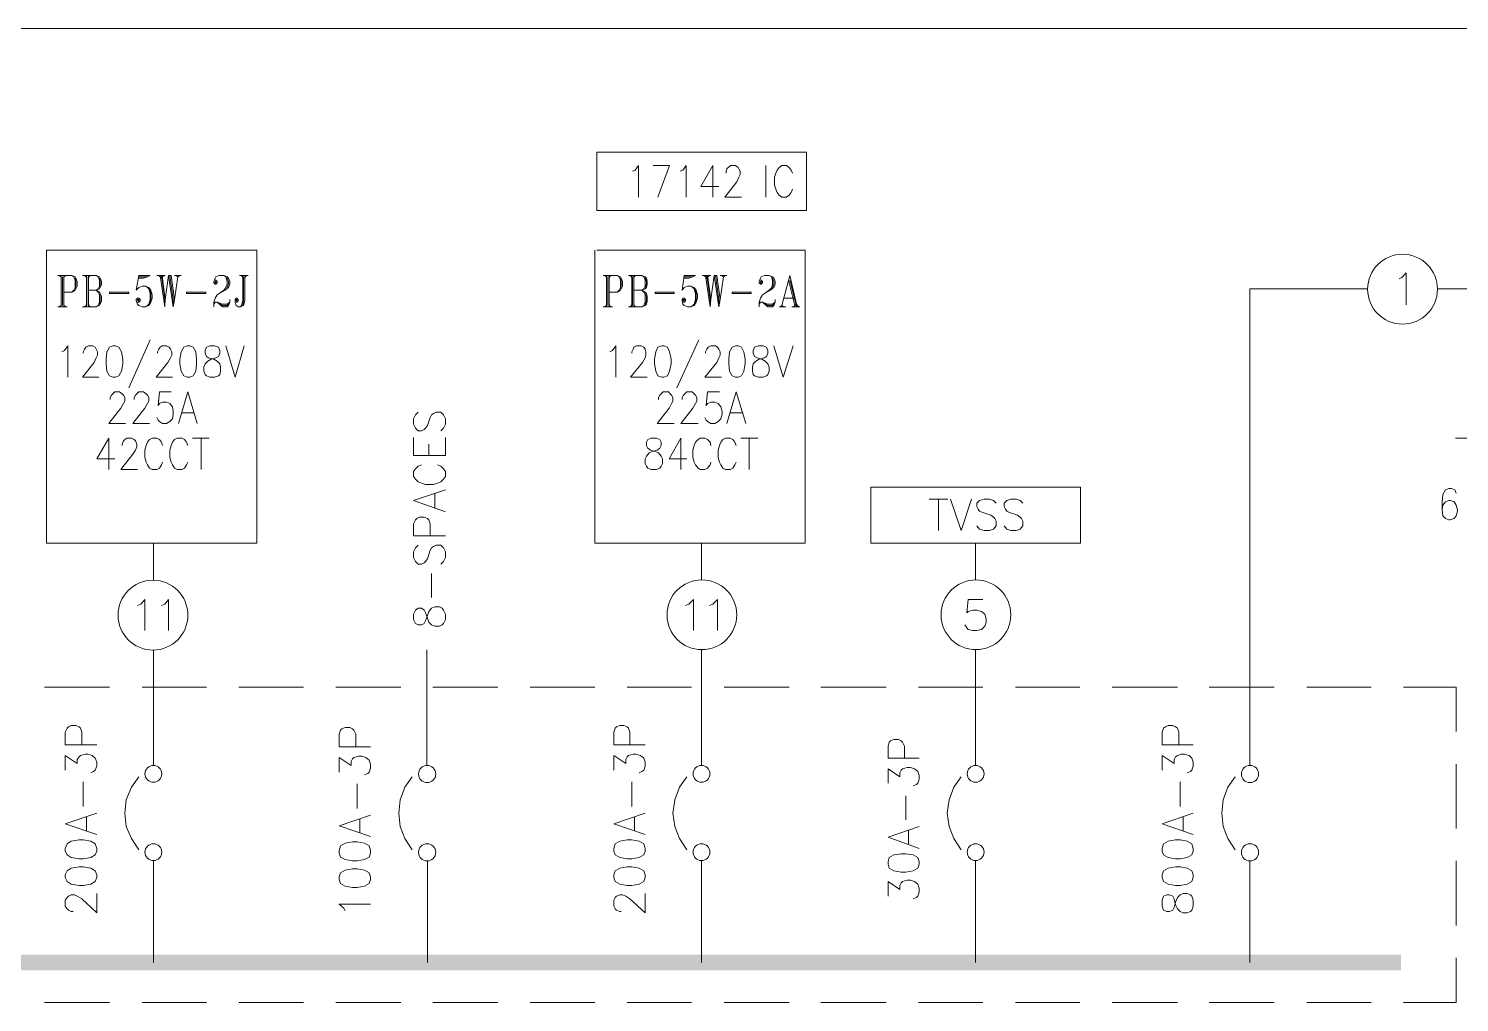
# Model space of a CAD drawing. Header units: inches. Extents: x 0.9 to 46, y 0.8 to 32.4.
# Drawn here: x 14.063 to 17.656, y 25.648 to 28.093 of the extents above; entities that cross this region are included whole.
import ezdxf

# ---------------------------------------------------------------- set-up
doc = ezdxf.new("R2010")
doc.units = ezdxf.units.IN
doc.header["$MEASUREMENT"] = 0
doc.layers.add('PDF_Geometry', color=7, linetype='Continuous')
doc.layers.add('PDF_Solid Fills', color=7, linetype='Continuous')

msp = doc.modelspace()

# ---------------------------------------------------------------- linework, layer by layer
at = {"layer": 'PDF_Geometry', "color": 8, "lineweight": 20, "true_color": 0x808080}
msp.add_lwpolyline([(41.7374, 28.0928), (5.4416, 28.0928)], dxfattribs=at)
at = {"layer": 'PDF_Geometry', "lineweight": 9}
for points in [[(15.4897, 27.7828), (16.0164, 27.7828), (16.0164, 27.6361), (15.4897, 27.6361)], [(14.1081, 27.5362), (14.1081, 26.8012), (14.6364, 26.8012), (14.6364, 27.5362)], [(14.5314, 27.4545), (14.5331, 27.4545), (14.5331, 27.4578), (14.5314, 27.4578)], [(15.9014, 27.4545), (15.9031, 27.4545), (15.9031, 27.4578), (15.9014, 27.4578)], [(14.3147, 27.4278), (14.2664, 27.4278), (14.2664, 27.4312), (14.3147, 27.4312)], [(14.5081, 27.4278), (14.4597, 27.4278), (14.4597, 27.4312), (14.5081, 27.4312)], [(15.6847, 27.4278), (15.6364, 27.4278), (15.6364, 27.4312), (15.6847, 27.4312)], [(15.878, 27.4278), (15.8297, 27.4278), (15.8297, 27.4312), (15.878, 27.4312)], [(14.3364, 27.4095), (14.3398, 27.4095), (14.3398, 27.4128), (14.3364, 27.4128)], [(14.5847, 27.4095), (14.5864, 27.4095), (14.5864, 27.4128), (14.5847, 27.4128)], [(15.7064, 27.4095), (15.7097, 27.4095), (15.7097, 27.4128), (15.7064, 27.4128)], [(14.2747, 27.2962), (14.2664, 27.2928), (14.2597, 27.2812), (14.2581, 27.2629), (14.2581, 27.2512), (14.2597, 27.2328), (14.2664, 27.2212), (14.2747, 27.2178), (14.2814, 27.2178), (14.2897, 27.2212), (14.2964, 27.2328), (14.2998, 27.2512), (14.2998, 27.2629), (14.2964, 27.2812), (14.2897, 27.2928), (14.2814, 27.2962)], [(14.4614, 27.2962), (14.4531, 27.2928), (14.4464, 27.2812), (14.4431, 27.2629), (14.4431, 27.2512), (14.4464, 27.2328), (14.4531, 27.2212), (14.4614, 27.2178), (14.4681, 27.2178), (14.4764, 27.2212), (14.4831, 27.2328), (14.4847, 27.2512), (14.4847, 27.2629), (14.4831, 27.2812), (14.4764, 27.2928), (14.4681, 27.2962)], [(14.5181, 27.2962), (14.5098, 27.2928), (14.5064, 27.2845), (14.5064, 27.2778), (14.5098, 27.2695), (14.5147, 27.2662), (14.5281, 27.2629), (14.5364, 27.2578), (14.5431, 27.2512), (14.5447, 27.2428), (14.5447, 27.2328), (14.5431, 27.2245), (14.5397, 27.2212), (14.5297, 27.2178), (14.5181, 27.2178), (14.5098, 27.2212), (14.5064, 27.2245), (14.5031, 27.2328), (14.5031, 27.2428), (14.5064, 27.2512), (14.5131, 27.2578), (14.5214, 27.2629), (14.5331, 27.2662), (14.5397, 27.2695), (14.5431, 27.2778), (14.5431, 27.2845), (14.5397, 27.2928), (14.5297, 27.2962)], [(15.6531, 27.2962), (15.643, 27.2928), (15.638, 27.2812), (15.6347, 27.2629), (15.6347, 27.2512), (15.638, 27.2328), (15.643, 27.2212), (15.6531, 27.2178), (15.658, 27.2178), (15.668, 27.2212), (15.673, 27.2328), (15.6764, 27.2512), (15.6764, 27.2629), (15.673, 27.2812), (15.668, 27.2928), (15.658, 27.2962)], [(15.8381, 27.2962), (15.8297, 27.2928), (15.8231, 27.2812), (15.8214, 27.2629), (15.8214, 27.2512), (15.8231, 27.2328), (15.8297, 27.2212), (15.8381, 27.2178), (15.8447, 27.2178), (15.8531, 27.2212), (15.8597, 27.2328), (15.863, 27.2512), (15.863, 27.2629), (15.8597, 27.2812), (15.8531, 27.2928), (15.8447, 27.2962)], [(15.8964, 27.2962), (15.8864, 27.2928), (15.883, 27.2845), (15.883, 27.2778), (15.8864, 27.2695), (15.893, 27.2662), (15.9047, 27.2629), (15.913, 27.2578), (15.9197, 27.2512), (15.9231, 27.2428), (15.9231, 27.2328), (15.9197, 27.2245), (15.9164, 27.2212), (15.9081, 27.2178), (15.8964, 27.2178), (15.8864, 27.2212), (15.883, 27.2245), (15.8814, 27.2328), (15.8814, 27.2428), (15.883, 27.2512), (15.8897, 27.2578), (15.898, 27.2629), (15.9114, 27.2662), (15.9164, 27.2695), (15.9197, 27.2778), (15.9197, 27.2845), (15.9164, 27.2928), (15.9081, 27.2962)], [(15.6264, 27.0645), (15.6181, 27.0612), (15.6147, 27.0545), (15.6147, 27.0462), (15.6181, 27.0395), (15.6247, 27.0345), (15.6364, 27.0312), (15.6447, 27.0278), (15.6514, 27.0195), (15.6547, 27.0128), (15.6547, 27.0012), (15.6514, 26.9945), (15.6481, 26.9895), (15.6397, 26.9862), (15.6264, 26.9862), (15.6181, 26.9895), (15.6147, 26.9945), (15.6114, 27.0012), (15.6114, 27.0128), (15.6147, 27.0195), (15.6214, 27.0278), (15.6297, 27.0312), (15.6414, 27.0345), (15.6481, 27.0395), (15.6514, 27.0462), (15.6514, 27.0545), (15.6481, 27.0612), (15.6397, 27.0645)], [(16.178, 26.8012), (16.7047, 26.8012), (16.7047, 26.9412), (16.178, 26.9412)], [(15.0297, 26.6095), (15.0347, 26.5995), (15.0414, 26.5962), (15.0497, 26.5962), (15.0564, 26.5995), (15.0597, 26.6062), (15.0647, 26.6195), (15.068, 26.6295), (15.0747, 26.6378), (15.0831, 26.6412), (15.0947, 26.6412), (15.1014, 26.6378), (15.1047, 26.6328), (15.1097, 26.6229), (15.1097, 26.6095), (15.1047, 26.5995), (15.1014, 26.5962), (15.0947, 26.5928), (15.0831, 26.5928), (15.0747, 26.5962), (15.068, 26.6028), (15.0647, 26.6128), (15.0597, 26.6262), (15.0564, 26.6328), (15.0497, 26.6378), (15.0414, 26.6378), (15.0347, 26.6328), (15.0297, 26.6229)], [(14.1547, 26.0279), (14.1598, 26.0179), (14.1697, 26.0112), (14.1897, 26.0079), (14.1998, 26.0079), (14.2197, 26.0112), (14.2298, 26.0179), (14.2347, 26.0279), (14.2347, 26.0345), (14.2298, 26.0462), (14.2197, 26.0529), (14.1998, 26.0562), (14.1897, 26.0562), (14.1697, 26.0529), (14.1598, 26.0462), (14.1547, 26.0345)], [(14.8431, 26.0229), (14.8464, 26.0128), (14.8581, 26.0062), (14.8764, 26.0029), (14.8881, 26.0029), (14.9064, 26.0062), (14.9181, 26.0128), (14.9214, 26.0229), (14.9214, 26.0295), (14.9181, 26.0412), (14.9064, 26.0478), (14.8881, 26.0512), (14.8764, 26.0512), (14.8581, 26.0478), (14.8464, 26.0412), (14.8431, 26.0295)], [(15.5331, 26.0279), (15.5364, 26.0179), (15.5481, 26.0112), (15.5664, 26.0079), (15.5781, 26.0079), (15.5964, 26.0112), (15.608, 26.0179), (15.6114, 26.0279), (15.6114, 26.0345), (15.608, 26.0462), (15.5964, 26.0529), (15.5781, 26.0562), (15.5664, 26.0562), (15.5481, 26.0529), (15.5364, 26.0462), (15.5331, 26.0345)], [(16.9097, 26.0279), (16.913, 26.0179), (16.9247, 26.0112), (16.943, 26.0079), (16.9547, 26.0079), (16.973, 26.0112), (16.9847, 26.0179), (16.988, 26.0279), (16.988, 26.0345), (16.9847, 26.0462), (16.973, 26.0529), (16.9547, 26.0562), (16.943, 26.0562), (16.9247, 26.0529), (16.913, 26.0462), (16.9097, 26.0345)], [(16.2214, 25.9945), (16.2247, 25.9845), (16.2364, 25.9778), (16.2547, 25.9745), (16.2664, 25.9745), (16.2847, 25.9778), (16.2964, 25.9845), (16.2997, 25.9945), (16.2997, 26.0012), (16.2964, 26.0112), (16.2847, 26.0179), (16.2664, 26.0212), (16.2547, 26.0212), (16.2364, 26.0179), (16.2247, 26.0112), (16.2214, 26.0012)], [(14.1547, 25.9612), (14.1598, 25.9512), (14.1697, 25.9445), (14.1897, 25.9412), (14.1998, 25.9412), (14.2197, 25.9445), (14.2298, 25.9512), (14.2347, 25.9612), (14.2347, 25.9679), (14.2298, 25.9778), (14.2197, 25.9845), (14.1998, 25.9879), (14.1897, 25.9879), (14.1697, 25.9845), (14.1598, 25.9778), (14.1547, 25.9679)], [(14.8431, 25.9562), (14.8464, 25.9462), (14.8581, 25.9395), (14.8764, 25.9362), (14.8881, 25.9362), (14.9064, 25.9395), (14.9181, 25.9462), (14.9214, 25.9562), (14.9214, 25.9629), (14.9181, 25.9729), (14.9064, 25.9795), (14.8881, 25.9829), (14.8764, 25.9829), (14.8581, 25.9795), (14.8464, 25.9729), (14.8431, 25.9629)], [(15.5331, 25.9612), (15.5364, 25.9512), (15.5481, 25.9445), (15.5664, 25.9412), (15.5781, 25.9412), (15.5964, 25.9445), (15.608, 25.9512), (15.6114, 25.9612), (15.6114, 25.9679), (15.608, 25.9778), (15.5964, 25.9845), (15.5781, 25.9879), (15.5664, 25.9879), (15.5481, 25.9845), (15.5364, 25.9778), (15.5331, 25.9679)], [(16.9097, 25.9612), (16.913, 25.9512), (16.9247, 25.9445), (16.943, 25.9412), (16.9547, 25.9412), (16.973, 25.9445), (16.9847, 25.9512), (16.988, 25.9612), (16.988, 25.9679), (16.9847, 25.9778), (16.973, 25.9845), (16.9547, 25.9879), (16.943, 25.9879), (16.9247, 25.9845), (16.913, 25.9778), (16.9097, 25.9679)], [(16.9097, 25.8895), (16.913, 25.8795), (16.9213, 25.8762), (16.928, 25.8762), (16.9363, 25.8795), (16.9397, 25.8862), (16.943, 25.8995), (16.948, 25.9112), (16.9547, 25.9179), (16.963, 25.9212), (16.973, 25.9212), (16.9814, 25.9179), (16.9847, 25.9145), (16.988, 25.9045), (16.988, 25.8895), (16.9847, 25.8795), (16.9814, 25.8762), (16.973, 25.8728), (16.963, 25.8728), (16.9547, 25.8762), (16.948, 25.8829), (16.943, 25.8929), (16.9397, 25.9078), (16.9363, 25.9145), (16.928, 25.9179), (16.9213, 25.9179), (16.913, 25.9145), (16.9097, 25.9045)]]:
    msp.add_lwpolyline(points, close=True, dxfattribs=at)
for points in [[(15.5797, 27.7345), (15.5864, 27.7378), (15.5947, 27.7495), (15.5947, 27.6695)], [(15.643, 27.6695), (15.673, 27.7495), (15.6314, 27.7495)], [(15.6997, 27.7345), (15.7064, 27.7378), (15.7147, 27.7495), (15.7147, 27.6695)], [(15.7814, 27.6695), (15.7814, 27.7495), (15.7514, 27.6962), (15.7964, 27.6962)], [(15.8147, 27.7295), (15.8147, 27.7345), (15.8164, 27.7411), (15.8197, 27.7445), (15.8264, 27.7495), (15.8381, 27.7495), (15.8447, 27.7445), (15.8464, 27.7411), (15.8497, 27.7345), (15.8497, 27.7262), (15.8464, 27.7195), (15.8414, 27.7078), (15.8114, 27.6695), (15.8531, 27.6695)], [(15.9147, 27.7495), (15.9147, 27.6695)], [(15.9814, 27.7295), (15.978, 27.7378), (15.973, 27.7445), (15.9664, 27.7495), (15.9547, 27.7495), (15.948, 27.7445), (15.9431, 27.7378), (15.9397, 27.7295), (15.9364, 27.7195), (15.9364, 27.6995), (15.9397, 27.6895), (15.9431, 27.6812), (15.948, 27.6745), (15.9547, 27.6695), (15.9664, 27.6695), (15.973, 27.6745), (15.978, 27.6812), (15.9814, 27.6895)], [(15.4847, 27.5362), (15.4847, 26.8012), (16.013, 26.8012), (16.013, 27.5362), (15.4897, 27.5362)], [(14.1364, 27.4728), (14.1714, 27.4728), (14.1798, 27.4695), (14.1814, 27.4662), (14.1847, 27.4578), (14.1847, 27.4462), (14.1814, 27.4395), (14.1798, 27.4362), (14.1714, 27.4312), (14.1514, 27.4312)], [(14.1397, 27.4728), (14.1448, 27.4695)], [(14.1431, 27.4728), (14.1448, 27.4662)], [(14.1448, 27.4728), (14.1448, 27.3945)], [(14.1481, 27.4695), (14.1481, 27.3978)], [(14.1514, 27.4728), (14.1514, 27.3945)], [(14.1531, 27.4728), (14.1514, 27.4662)], [(14.1564, 27.4728), (14.1514, 27.4695)], [(14.1714, 27.4728), (14.1764, 27.4695), (14.1798, 27.4612), (14.1798, 27.4428), (14.1764, 27.4362), (14.1714, 27.4312)], [(14.1798, 27.4662), (14.1814, 27.4578), (14.1814, 27.4462), (14.1798, 27.4395)], [(14.1981, 27.4728), (14.2331, 27.4728), (14.2414, 27.4695), (14.2431, 27.4662), (14.2464, 27.4578), (14.2464, 27.4512), (14.2431, 27.4428), (14.2414, 27.4395), (14.2331, 27.4362), (14.2414, 27.4312), (14.2431, 27.4278), (14.2464, 27.4212), (14.2464, 27.4095), (14.2431, 27.4012), (14.2414, 27.3978), (14.2331, 27.3945), (14.1981, 27.3945)], [(14.2014, 27.4728), (14.2081, 27.4695)], [(14.2047, 27.4728), (14.2081, 27.4662)], [(14.2081, 27.4728), (14.2081, 27.3945)], [(14.2097, 27.4695), (14.2097, 27.3978)], [(14.2131, 27.4728), (14.2131, 27.3945)], [(14.2331, 27.4728), (14.2381, 27.4695), (14.2414, 27.4612), (14.2414, 27.4462), (14.2381, 27.4395), (14.2331, 27.4362), (14.2131, 27.4362)], [(14.2164, 27.4728), (14.2131, 27.4662)], [(14.2181, 27.4728), (14.2131, 27.4695)], [(14.2414, 27.4662), (14.2431, 27.4578), (14.2431, 27.4512), (14.2414, 27.4428)], [(14.3397, 27.4662), (14.3514, 27.4662), (14.3614, 27.4695), (14.3681, 27.4728), (14.3397, 27.4728), (14.3331, 27.4362), (14.3397, 27.4428), (14.3481, 27.4462), (14.3564, 27.4462), (14.3647, 27.4428), (14.3698, 27.4362), (14.3731, 27.4245), (14.3731, 27.4162), (14.3698, 27.4062), (14.3647, 27.3978), (14.3564, 27.3945), (14.3481, 27.3945), (14.3397, 27.3978), (14.3364, 27.4012), (14.3331, 27.4095), (14.3331, 27.4128), (14.3364, 27.4162), (14.3397, 27.4162), (14.3431, 27.4128), (14.3431, 27.4095), (14.3397, 27.4062), (14.3364, 27.4062)], [(14.3397, 27.4695), (14.3614, 27.4695)], [(14.3848, 27.4728), (14.4064, 27.4728)], [(14.3881, 27.4728), (14.3964, 27.4695)], [(14.3897, 27.4728), (14.3964, 27.4662)], [(14.3931, 27.4728), (14.4048, 27.3945), (14.4048, 27.4128), (14.3964, 27.4728)], [(14.3981, 27.4728), (14.4064, 27.4128), (14.4147, 27.4728), (14.4264, 27.3945), (14.4264, 27.4128), (14.4181, 27.4728)], [(14.4014, 27.4728), (14.3981, 27.4662)], [(14.4048, 27.4728), (14.3981, 27.4695)], [(14.4147, 27.4728), (14.4214, 27.4728), (14.4297, 27.4128), (14.4381, 27.4695)], [(14.4297, 27.4728), (14.4464, 27.4728)], [(14.4331, 27.4728), (14.4381, 27.4695), (14.4431, 27.4728)], [(14.5314, 27.4612), (14.5331, 27.4612), (14.5364, 27.4578), (14.5364, 27.4545), (14.5331, 27.4512), (14.5314, 27.4512), (14.5281, 27.4545), (14.5281, 27.4578), (14.5314, 27.4662), (14.5331, 27.4695), (14.5414, 27.4728), (14.5531, 27.4728), (14.5614, 27.4695), (14.5647, 27.4662), (14.5681, 27.4578), (14.5681, 27.4512), (14.5647, 27.4428), (14.5564, 27.4362), (14.5414, 27.4278), (14.5364, 27.4245), (14.5314, 27.4162), (14.5281, 27.4062), (14.5281, 27.3945)], [(14.5531, 27.4728), (14.5581, 27.4695), (14.5614, 27.4578), (14.5614, 27.4512), (14.5581, 27.4428), (14.5531, 27.4362), (14.5414, 27.4278)], [(14.5614, 27.4662), (14.5647, 27.4578), (14.5647, 27.4512), (14.5614, 27.4428)], [(14.6064, 27.4728), (14.6064, 27.4095), (14.6031, 27.3978), (14.5948, 27.3945), (14.5897, 27.3945), (14.5847, 27.3978), (14.5814, 27.4062), (14.5814, 27.4128), (14.5847, 27.4162), (14.5864, 27.4162), (14.5897, 27.4128), (14.5897, 27.4095), (14.5864, 27.4062), (14.5847, 27.4062)], [(14.5931, 27.4728), (14.6147, 27.4728)], [(14.6014, 27.4728), (14.6014, 27.4095), (14.5981, 27.3978), (14.5948, 27.3945)], [(14.5948, 27.4728), (14.6014, 27.4695)], [(14.5981, 27.4728), (14.6014, 27.4662)], [(14.6031, 27.4695), (14.6031, 27.4095), (14.6014, 27.3978)], [(14.6097, 27.4728), (14.6064, 27.4662)], [(14.6114, 27.4728), (14.6064, 27.4695)], [(15.5064, 27.4728), (15.5414, 27.4728), (15.5497, 27.4695), (15.5514, 27.4662), (15.5547, 27.4578), (15.5547, 27.4462), (15.5514, 27.4395), (15.5497, 27.4362), (15.5414, 27.4312), (15.5214, 27.4312)], [(15.5097, 27.4728), (15.5147, 27.4695)], [(15.5131, 27.4728), (15.5147, 27.4662)], [(15.5147, 27.4728), (15.5147, 27.3945)], [(15.518, 27.4695), (15.518, 27.3978)], [(15.5214, 27.4728), (15.5214, 27.3945)], [(15.5247, 27.4728), (15.5214, 27.4662)], [(15.5264, 27.4728), (15.5214, 27.4695)], [(15.5414, 27.4728), (15.5464, 27.4695), (15.5497, 27.4612), (15.5497, 27.4428), (15.5464, 27.4362), (15.5414, 27.4312)], [(15.5497, 27.4662), (15.5514, 27.4578), (15.5514, 27.4462), (15.5497, 27.4395)], [(15.5697, 27.4728), (15.603, 27.4728), (15.6114, 27.4695), (15.6147, 27.4662), (15.6164, 27.4578), (15.6164, 27.4512), (15.6147, 27.4428), (15.6114, 27.4395), (15.603, 27.4362), (15.6114, 27.4312), (15.6147, 27.4278), (15.6164, 27.4212), (15.6164, 27.4095), (15.6147, 27.4012), (15.6114, 27.3978), (15.603, 27.3945), (15.5697, 27.3945)], [(15.5714, 27.4728), (15.5781, 27.4695)], [(15.5747, 27.4728), (15.5781, 27.4662)], [(15.5781, 27.4728), (15.5781, 27.3945)], [(15.5797, 27.4695), (15.5797, 27.3978)], [(15.583, 27.4728), (15.583, 27.3945)], [(15.603, 27.4728), (15.608, 27.4695), (15.6114, 27.4612), (15.6114, 27.4462), (15.608, 27.4395), (15.603, 27.4362), (15.583, 27.4362)], [(15.5864, 27.4728), (15.583, 27.4662)], [(15.588, 27.4728), (15.583, 27.4695)], [(15.6114, 27.4662), (15.6147, 27.4578), (15.6147, 27.4512), (15.6114, 27.4428)], [(15.7097, 27.4662), (15.7214, 27.4662), (15.7314, 27.4695), (15.7381, 27.4728), (15.7097, 27.4728), (15.7047, 27.4362), (15.7097, 27.4428), (15.7181, 27.4462), (15.7264, 27.4462), (15.7347, 27.4428), (15.7397, 27.4362), (15.743, 27.4245), (15.743, 27.4162), (15.7397, 27.4062), (15.7347, 27.3978), (15.7264, 27.3945), (15.7181, 27.3945), (15.7097, 27.3978), (15.7064, 27.4012), (15.7047, 27.4095), (15.7047, 27.4128), (15.7064, 27.4162), (15.7097, 27.4162), (15.713, 27.4128), (15.713, 27.4095), (15.7097, 27.4062), (15.7064, 27.4062)], [(15.7097, 27.4695), (15.7314, 27.4695)], [(15.7547, 27.4728), (15.7764, 27.4728)], [(15.7581, 27.4728), (15.7664, 27.4695)], [(15.7597, 27.4728), (15.7664, 27.4662)], [(15.763, 27.4728), (15.7747, 27.3945), (15.7747, 27.4128), (15.7664, 27.4728)], [(15.7681, 27.4728), (15.7764, 27.4128), (15.7847, 27.4728), (15.7964, 27.3945), (15.7964, 27.4128), (15.7881, 27.4728)], [(15.7714, 27.4728), (15.7681, 27.4662)], [(15.7747, 27.4728), (15.7681, 27.4695)], [(15.7847, 27.4728), (15.7914, 27.4728), (15.7997, 27.4128), (15.808, 27.4695)], [(15.7997, 27.4728), (15.8164, 27.4728)], [(15.8031, 27.4728), (15.808, 27.4695), (15.813, 27.4728)], [(15.9014, 27.4612), (15.903, 27.4612), (15.9064, 27.4578), (15.9064, 27.4545), (15.903, 27.4512), (15.9014, 27.4512), (15.898, 27.4545), (15.898, 27.4578), (15.9014, 27.4662), (15.903, 27.4695), (15.9114, 27.4728), (15.9231, 27.4728), (15.9314, 27.4695), (15.9347, 27.4662), (15.938, 27.4578), (15.938, 27.4512), (15.9347, 27.4428), (15.9264, 27.4362), (15.9114, 27.4278), (15.9064, 27.4245), (15.9014, 27.4162), (15.898, 27.4062), (15.898, 27.3945)], [(15.9231, 27.4728), (15.9297, 27.4695), (15.9314, 27.4578), (15.9314, 27.4512), (15.9297, 27.4428), (15.9231, 27.4362), (15.9114, 27.4278)], [(15.9314, 27.4662), (15.9347, 27.4578), (15.9347, 27.4512), (15.9314, 27.4428)], [(15.9931, 27.3945), (15.9747, 27.4728), (15.9547, 27.3978)], [(15.9714, 27.4612), (15.988, 27.3945)], [(15.9747, 27.4612), (15.9914, 27.3945)], [(17.5047, 27.4645), (17.5114, 27.4678), (17.523, 27.4795), (17.523, 27.3995)], [(14.2331, 27.4362), (14.2381, 27.4312), (14.2414, 27.4245), (14.2414, 27.4062), (14.2381, 27.3978), (14.2331, 27.3945)], [(14.2414, 27.4278), (14.2431, 27.4212), (14.2431, 27.4095), (14.2414, 27.4012)], [(14.3564, 27.4462), (14.3614, 27.4428), (14.3647, 27.4395), (14.3681, 27.4278), (14.3681, 27.4128), (14.3647, 27.4012), (14.3614, 27.3978), (14.3564, 27.3945)], [(14.3681, 27.4362), (14.3698, 27.4278), (14.3698, 27.4128), (14.3681, 27.4062)], [(15.603, 27.4362), (15.608, 27.4312), (15.6114, 27.4245), (15.6114, 27.4062), (15.608, 27.3978), (15.603, 27.3945)], [(15.6114, 27.4278), (15.6147, 27.4212), (15.6147, 27.4095), (15.6114, 27.4012)], [(15.7264, 27.4462), (15.7314, 27.4428), (15.7347, 27.4395), (15.7381, 27.4278), (15.7381, 27.4128), (15.7347, 27.4012), (15.7314, 27.3978), (15.7264, 27.3945)], [(15.7381, 27.4362), (15.7397, 27.4278), (15.7397, 27.4128), (15.7381, 27.4062)], [(17.4264, 27.4395), (17.1297, 27.4395), (17.1297, 26.2429)], [(17.8964, 27.4395), (17.6014, 27.4395)], [(14.1364, 27.3945), (14.1598, 27.3945)], [(14.1448, 27.3978), (14.1397, 27.3945)], [(14.1448, 27.4012), (14.1431, 27.3945)], [(14.1514, 27.4012), (14.1531, 27.3945)], [(14.1514, 27.3978), (14.1564, 27.3945)], [(14.2081, 27.3978), (14.2014, 27.3945)], [(14.2081, 27.4012), (14.2047, 27.3945)], [(14.2131, 27.4012), (14.2164, 27.3945)], [(14.2131, 27.3978), (14.2181, 27.3945)], [(14.4064, 27.4128), (14.4048, 27.3945)], [(14.4297, 27.4128), (14.4264, 27.3945)], [(14.5281, 27.4012), (14.5314, 27.4062), (14.5364, 27.4062), (14.5497, 27.4012), (14.5614, 27.4012), (14.5681, 27.4062)], [(14.5681, 27.4128), (14.5681, 27.4062), (14.5647, 27.3978), (14.5614, 27.3945), (14.5497, 27.3945), (14.5364, 27.4062), (14.5497, 27.3978), (14.5614, 27.3978), (14.5647, 27.4012)], [(15.5064, 27.3945), (15.5297, 27.3945)], [(15.5147, 27.3978), (15.5097, 27.3945)], [(15.5147, 27.4012), (15.5131, 27.3945)], [(15.5214, 27.4012), (15.5247, 27.3945)], [(15.5214, 27.3978), (15.5264, 27.3945)], [(15.5781, 27.3978), (15.5714, 27.3945)], [(15.5781, 27.4012), (15.5747, 27.3945)], [(15.583, 27.4012), (15.5864, 27.3945)], [(15.583, 27.3978), (15.588, 27.3945)], [(15.7764, 27.4128), (15.7747, 27.3945)], [(15.7997, 27.4128), (15.7964, 27.3945)], [(15.898, 27.4012), (15.9014, 27.4062), (15.9064, 27.4062), (15.9197, 27.4012), (15.9314, 27.4012), (15.938, 27.4062)], [(15.938, 27.4128), (15.938, 27.4062), (15.9347, 27.3978), (15.9314, 27.3945), (15.9197, 27.3945), (15.9064, 27.4062), (15.9197, 27.3978), (15.9314, 27.3978), (15.9347, 27.4012)], [(15.948, 27.3945), (15.9647, 27.3945)], [(15.9514, 27.3945), (15.9547, 27.3978), (15.9597, 27.3945)], [(15.9597, 27.4162), (15.9847, 27.4162)], [(15.9797, 27.3945), (15.9997, 27.3945)], [(15.988, 27.3978), (15.983, 27.3945)], [(15.988, 27.4012), (15.9847, 27.3945)], [(15.9914, 27.4012), (15.9964, 27.3945)], [(14.3681, 27.3112), (14.3147, 27.1912)], [(15.7464, 27.3112), (15.6914, 27.1912)], [(14.1464, 27.2812), (14.1531, 27.2845), (14.1614, 27.2962), (14.1614, 27.2178)], [(14.1998, 27.2778), (14.1998, 27.2812), (14.2031, 27.2878), (14.2064, 27.2928), (14.2131, 27.2962), (14.2247, 27.2962), (14.2298, 27.2928), (14.2331, 27.2878), (14.2364, 27.2812), (14.2364, 27.2728), (14.2331, 27.2662), (14.2281, 27.2545), (14.1981, 27.2178), (14.2397, 27.2178)], [(14.3864, 27.2778), (14.3864, 27.2812), (14.3897, 27.2878), (14.3931, 27.2928), (14.3981, 27.2962), (14.4097, 27.2962), (14.4164, 27.2928), (14.4197, 27.2878), (14.4231, 27.2812), (14.4231, 27.2728), (14.4197, 27.2662), (14.4131, 27.2545), (14.3831, 27.2178), (14.4247, 27.2178)], [(14.5581, 27.2962), (14.5814, 27.2178), (14.6047, 27.2962)], [(15.5231, 27.2812), (15.5297, 27.2845), (15.538, 27.2962), (15.538, 27.2178)], [(15.5781, 27.2778), (15.5781, 27.2812), (15.5814, 27.2878), (15.583, 27.2928), (15.5897, 27.2962), (15.6014, 27.2962), (15.608, 27.2928), (15.6114, 27.2878), (15.6131, 27.2812), (15.6131, 27.2728), (15.6114, 27.2662), (15.6047, 27.2545), (15.5747, 27.2178), (15.6164, 27.2178)], [(15.763, 27.2778), (15.763, 27.2812), (15.7664, 27.2878), (15.7697, 27.2928), (15.7764, 27.2962), (15.7881, 27.2962), (15.793, 27.2928), (15.7964, 27.2878), (15.7997, 27.2812), (15.7997, 27.2728), (15.7964, 27.2662), (15.7914, 27.2545), (15.7614, 27.2178), (15.8031, 27.2178)], [(15.9347, 27.2962), (15.9581, 27.2178), (15.983, 27.2962)], [(14.2681, 27.1612), (14.2681, 27.1662), (14.2714, 27.1728), (14.2747, 27.1762), (14.2797, 27.1812), (14.2914, 27.1812), (14.2981, 27.1762), (14.3014, 27.1728), (14.3047, 27.1662), (14.3047, 27.1578), (14.3014, 27.1512), (14.2947, 27.1395), (14.2648, 27.1012), (14.3064, 27.1012)], [(14.3281, 27.1612), (14.3281, 27.1662), (14.3314, 27.1728), (14.3347, 27.1762), (14.3397, 27.1812), (14.3514, 27.1812), (14.3581, 27.1762), (14.3614, 27.1728), (14.3647, 27.1662), (14.3647, 27.1578), (14.3614, 27.1512), (14.3547, 27.1395), (14.3247, 27.1012), (14.3664, 27.1012)], [(14.4214, 27.1812), (14.3914, 27.1812), (14.3881, 27.1462), (14.3914, 27.1512), (14.3997, 27.1545), (14.4097, 27.1545), (14.4181, 27.1512), (14.4247, 27.1429), (14.4264, 27.1312), (14.4264, 27.1245), (14.4247, 27.1128), (14.4181, 27.1062), (14.4097, 27.1012), (14.3997, 27.1012), (14.3914, 27.1062), (14.3881, 27.1095), (14.3848, 27.1162)], [(14.4397, 27.1012), (14.4631, 27.1812), (14.4864, 27.1012)], [(15.6447, 27.1612), (15.6447, 27.1662), (15.6481, 27.1728), (15.6514, 27.1762), (15.6564, 27.1812), (15.6697, 27.1812), (15.6747, 27.1762), (15.678, 27.1728), (15.6814, 27.1662), (15.6814, 27.1578), (15.678, 27.1512), (15.6714, 27.1395), (15.6414, 27.1012), (15.6847, 27.1012)], [(15.7047, 27.1612), (15.7047, 27.1662), (15.708, 27.1728), (15.7114, 27.1762), (15.7164, 27.1812), (15.7297, 27.1812), (15.7347, 27.1762), (15.7381, 27.1728), (15.7414, 27.1662), (15.7414, 27.1578), (15.7381, 27.1512), (15.7314, 27.1395), (15.7014, 27.1012), (15.7447, 27.1012)], [(15.798, 27.1812), (15.7681, 27.1812), (15.7647, 27.1462), (15.7681, 27.1512), (15.7764, 27.1545), (15.7864, 27.1545), (15.7947, 27.1512), (15.8014, 27.1429), (15.8047, 27.1312), (15.8047, 27.1245), (15.8014, 27.1128), (15.7947, 27.1062), (15.7864, 27.1012), (15.7764, 27.1012), (15.7681, 27.1062), (15.7647, 27.1095), (15.7614, 27.1162)], [(15.8164, 27.1012), (15.8397, 27.1812), (15.8647, 27.1012)], [(15.0414, 27.1295), (15.0347, 27.1228), (15.0297, 27.1128), (15.0297, 27.0995), (15.0347, 27.0895), (15.0414, 27.0828), (15.0497, 27.0828), (15.0564, 27.0862), (15.0597, 27.0895), (15.0647, 27.0962), (15.0714, 27.1162), (15.0747, 27.1228), (15.0797, 27.1262), (15.0864, 27.1295), (15.0981, 27.1295), (15.1047, 27.1228), (15.1097, 27.1128), (15.1097, 27.0995), (15.1047, 27.0895), (15.0981, 27.0828)], [(14.4481, 27.1278), (14.4781, 27.1278)], [(15.8247, 27.1278), (15.8547, 27.1278)], [(14.2648, 26.9862), (14.2648, 27.0645), (14.2347, 27.0128), (14.2797, 27.0128)], [(14.2981, 27.0462), (14.2981, 27.0495), (14.3014, 27.0579), (14.3047, 27.0612), (14.3097, 27.0645), (14.3214, 27.0645), (14.3281, 27.0612), (14.3314, 27.0579), (14.3347, 27.0495), (14.3347, 27.0428), (14.3314, 27.0345), (14.3247, 27.0245), (14.2947, 26.9862), (14.3364, 26.9862)], [(14.3997, 27.0462), (14.3964, 27.0545), (14.3914, 27.0612), (14.3848, 27.0645), (14.3731, 27.0645), (14.3664, 27.0612), (14.3614, 27.0545), (14.3581, 27.0462), (14.3547, 27.0345), (14.3547, 27.0162), (14.3581, 27.0045), (14.3614, 26.9978), (14.3664, 26.9895), (14.3731, 26.9862), (14.3848, 26.9862), (14.3914, 26.9895), (14.3964, 26.9978), (14.3997, 27.0045)], [(14.4631, 27.0462), (14.4597, 27.0545), (14.4548, 27.0612), (14.4481, 27.0645), (14.4364, 27.0645), (14.4297, 27.0612), (14.4247, 27.0545), (14.4214, 27.0462), (14.4181, 27.0345), (14.4181, 27.0162), (14.4214, 27.0045), (14.4247, 26.9978), (14.4297, 26.9895), (14.4364, 26.9862), (14.4481, 26.9862), (14.4548, 26.9895), (14.4597, 26.9978), (14.4631, 27.0045)], [(14.4747, 27.0645), (14.5164, 27.0645)], [(14.4964, 27.0645), (14.4964, 26.9862)], [(15.1097, 27.0662), (15.1097, 27.0212), (15.0297, 27.0212), (15.0297, 27.0662)], [(15.7014, 26.9862), (15.7014, 27.0645), (15.6714, 27.0128), (15.7164, 27.0128)], [(15.7764, 27.0462), (15.7747, 27.0545), (15.7681, 27.0612), (15.7614, 27.0645), (15.7497, 27.0645), (15.7447, 27.0612), (15.7381, 27.0545), (15.7347, 27.0462), (15.7314, 27.0345), (15.7314, 27.0162), (15.7347, 27.0045), (15.7381, 26.9978), (15.7447, 26.9895), (15.7497, 26.9862), (15.7614, 26.9862), (15.7681, 26.9895), (15.7747, 26.9978), (15.7764, 27.0045)], [(15.8397, 27.0462), (15.8364, 27.0545), (15.8314, 27.0612), (15.8247, 27.0645), (15.813, 27.0645), (15.8064, 27.0612), (15.8014, 27.0545), (15.798, 27.0462), (15.7947, 27.0345), (15.7947, 27.0162), (15.798, 27.0045), (15.8014, 26.9978), (15.8064, 26.9895), (15.813, 26.9862), (15.8247, 26.9862), (15.8314, 26.9895), (15.8364, 26.9978), (15.8397, 27.0045)], [(15.8514, 27.0645), (15.8947, 27.0645)], [(15.8731, 27.0645), (15.8731, 26.9862)], [(17.6463, 27.0645), (17.6897, 27.0645)], [(15.068, 27.0212), (15.068, 27.0495)], [(15.0497, 26.9978), (15.0414, 26.9945), (15.0347, 26.9879), (15.0297, 26.9812), (15.0297, 26.9679), (15.0347, 26.9612), (15.0414, 26.9545), (15.0497, 26.9512), (15.0597, 26.9478), (15.0797, 26.9478), (15.0897, 26.9512), (15.0981, 26.9545), (15.1047, 26.9612), (15.1097, 26.9679), (15.1097, 26.9812), (15.1047, 26.9879), (15.0981, 26.9945), (15.0897, 26.9978)], [(15.1097, 26.8795), (15.0297, 26.9078), (15.1097, 26.9345)], [(15.0831, 26.8895), (15.0831, 26.9245)], [(17.648, 26.9262), (17.6447, 26.9345), (17.6364, 26.9378), (17.6297, 26.9378), (17.6214, 26.9345), (17.6147, 26.9228), (17.613, 26.9045), (17.613, 26.8845), (17.6147, 26.8695), (17.6214, 26.8628), (17.6297, 26.8595), (17.633, 26.8595), (17.643, 26.8628), (17.648, 26.8695), (17.6514, 26.8812), (17.6514, 26.8845), (17.648, 26.8962), (17.643, 26.9045), (17.633, 26.9078), (17.6297, 26.9078), (17.6214, 26.9045), (17.6147, 26.8962), (17.613, 26.8845)], [(16.3247, 26.9112), (16.3714, 26.9112)], [(16.348, 26.9112), (16.348, 26.8329)], [(16.378, 26.9112), (16.4047, 26.8329), (16.4314, 26.9112)], [(16.493, 26.9012), (16.4863, 26.9078), (16.4764, 26.9112), (16.463, 26.9112), (16.4514, 26.9078), (16.4447, 26.9012), (16.4447, 26.8928), (16.448, 26.8862), (16.4514, 26.8812), (16.4597, 26.8778), (16.4797, 26.8712), (16.4863, 26.8662), (16.4897, 26.8628), (16.493, 26.8562), (16.493, 26.8445), (16.4863, 26.8362), (16.4764, 26.8329), (16.463, 26.8329), (16.4514, 26.8362), (16.4447, 26.8445)], [(16.5597, 26.9012), (16.553, 26.9078), (16.543, 26.9112), (16.5297, 26.9112), (16.5197, 26.9078), (16.513, 26.9012), (16.513, 26.8928), (16.5164, 26.8862), (16.5197, 26.8812), (16.5264, 26.8778), (16.5464, 26.8712), (16.553, 26.8662), (16.5564, 26.8628), (16.5597, 26.8562), (16.5597, 26.8445), (16.553, 26.8362), (16.543, 26.8329), (16.5297, 26.8329), (16.5197, 26.8362), (16.513, 26.8445)], [(15.1097, 26.8195), (15.0297, 26.8195), (15.0297, 26.8495), (15.0347, 26.8595), (15.0381, 26.8628), (15.0447, 26.8662), (15.0564, 26.8662), (15.0647, 26.8628), (15.068, 26.8595), (15.0714, 26.8495), (15.0714, 26.8195)], [(14.3764, 26.7079), (14.3764, 26.8012)], [(15.0414, 26.7962), (15.0347, 26.7895), (15.0297, 26.7795), (15.0297, 26.7645), (15.0347, 26.7545), (15.0414, 26.7479), (15.0497, 26.7479), (15.0564, 26.7512), (15.0597, 26.7545), (15.0647, 26.7612), (15.0714, 26.7829), (15.0747, 26.7895), (15.0797, 26.7928), (15.0864, 26.7962), (15.0981, 26.7962), (15.1047, 26.7895), (15.1097, 26.7795), (15.1097, 26.7645), (15.1047, 26.7545), (15.0981, 26.7479)], [(15.7531, 26.7079), (15.7531, 26.8012)], [(16.4414, 26.7079), (16.4414, 26.8012)], [(15.0747, 26.6645), (15.0747, 26.7245)], [(14.3364, 26.6445), (14.3447, 26.6478), (14.3547, 26.6595), (14.3547, 26.5812)], [(14.3964, 26.6445), (14.4048, 26.6478), (14.4147, 26.6595), (14.4147, 26.5812)], [(15.713, 26.6445), (15.7214, 26.6478), (15.7331, 26.6595), (15.7331, 26.5812)], [(15.773, 26.6445), (15.7814, 26.6478), (15.793, 26.6595), (15.793, 26.5812)], [(16.4597, 26.6595), (16.423, 26.6595), (16.4197, 26.6262), (16.423, 26.6295), (16.4347, 26.6328), (16.4447, 26.6328), (16.4564, 26.6295), (16.4647, 26.6229), (16.468, 26.6112), (16.468, 26.6028), (16.4647, 26.5928), (16.4564, 26.5845), (16.4447, 26.5812), (16.4347, 26.5812), (16.423, 26.5845), (16.4197, 26.5879), (16.4147, 26.5962)], [(14.3764, 26.2429), (14.3764, 26.5328)], [(15.0631, 26.2429), (15.0631, 26.5328)], [(15.7531, 26.2429), (15.7531, 26.5328)], [(16.4414, 26.2429), (16.4414, 26.5328)], [(14.1031, 26.4395), (14.2664, 26.4395)], [(14.3481, 26.4395), (14.5098, 26.4395)], [(14.5914, 26.4395), (14.7531, 26.4395)], [(14.8347, 26.4395), (14.9981, 26.4395)], [(15.0781, 26.4395), (15.2414, 26.4395)], [(15.3231, 26.4395), (15.4847, 26.4395)], [(15.5664, 26.4395), (15.728, 26.4395)], [(15.8097, 26.4395), (15.973, 26.4395)], [(16.053, 26.4395), (16.2164, 26.4395)], [(16.298, 26.4395), (16.4597, 26.4395)], [(16.5414, 26.4395), (16.7031, 26.4395)], [(16.7847, 26.4395), (16.948, 26.4395)], [(17.028, 26.4395), (17.1914, 26.4395)], [(17.273, 26.4395), (17.4347, 26.4395)], [(17.5164, 26.4395), (17.648, 26.4395), (17.648, 26.3279)], [(14.2347, 26.2945), (14.1547, 26.2945), (14.1547, 26.3262), (14.1598, 26.3362), (14.1631, 26.3395), (14.1697, 26.3428), (14.1814, 26.3428), (14.1897, 26.3395), (14.1931, 26.3362), (14.1964, 26.3262), (14.1964, 26.2945)], [(15.6114, 26.2945), (15.5331, 26.2945), (15.5331, 26.3262), (15.5364, 26.3362), (15.5397, 26.3395), (15.5481, 26.3428), (15.5581, 26.3428), (15.5664, 26.3395), (15.5697, 26.3362), (15.573, 26.3262), (15.573, 26.2945)], [(16.988, 26.2945), (16.9097, 26.2945), (16.9097, 26.3262), (16.913, 26.3362), (16.918, 26.3395), (16.9247, 26.3428), (16.9363, 26.3428), (16.943, 26.3395), (16.948, 26.3362), (16.9514, 26.3262), (16.9514, 26.2945)], [(14.9214, 26.2895), (14.8431, 26.2895), (14.8431, 26.3212), (14.8464, 26.3312), (14.8497, 26.3345), (14.8581, 26.3378), (14.8697, 26.3378), (14.8764, 26.3345), (14.8797, 26.3312), (14.8847, 26.3212), (14.8847, 26.2895)], [(16.2997, 26.2612), (16.2214, 26.2612), (16.2214, 26.2912), (16.2247, 26.3012), (16.228, 26.3045), (16.2364, 26.3078), (16.248, 26.3078), (16.2547, 26.3045), (16.258, 26.3012), (16.263, 26.2912), (16.263, 26.2612)], [(14.1547, 26.2312), (14.1547, 26.2678), (14.1847, 26.2479), (14.1847, 26.2579), (14.1897, 26.2645), (14.1931, 26.2678), (14.2047, 26.2712), (14.2114, 26.2712), (14.2231, 26.2678), (14.2298, 26.2612), (14.2347, 26.2512), (14.2347, 26.2412), (14.2298, 26.2312), (14.2264, 26.2279), (14.2197, 26.2245)], [(15.5331, 26.2312), (15.5331, 26.2678), (15.5631, 26.2479), (15.5631, 26.2579), (15.5664, 26.2645), (15.5697, 26.2678), (15.5814, 26.2712), (15.588, 26.2712), (15.5997, 26.2678), (15.608, 26.2612), (15.6114, 26.2512), (15.6114, 26.2412), (15.608, 26.2312), (15.603, 26.2279), (15.5964, 26.2245)], [(16.9097, 26.2312), (16.9097, 26.2678), (16.9397, 26.2479), (16.9397, 26.2579), (16.943, 26.2645), (16.948, 26.2678), (16.958, 26.2712), (16.9664, 26.2712), (16.978, 26.2678), (16.9847, 26.2612), (16.988, 26.2512), (16.988, 26.2412), (16.9847, 26.2312), (16.9814, 26.2279), (16.973, 26.2245)], [(14.8431, 26.2262), (14.8431, 26.2629), (14.8731, 26.2429), (14.8731, 26.2528), (14.8764, 26.2595), (14.8797, 26.2629), (14.8914, 26.2662), (14.8997, 26.2662), (14.9097, 26.2629), (14.9181, 26.2562), (14.9214, 26.2462), (14.9214, 26.2362), (14.9181, 26.2262), (14.9147, 26.2229), (14.9064, 26.2195)], [(16.2214, 26.1979), (16.2214, 26.2345), (16.2514, 26.2145), (16.2514, 26.2245), (16.2547, 26.2312), (16.258, 26.2345), (16.2697, 26.2378), (16.278, 26.2378), (16.288, 26.2345), (16.2964, 26.2279), (16.2997, 26.2178), (16.2997, 26.2079), (16.2964, 26.1979), (16.293, 26.1945), (16.2847, 26.1912)], [(17.648, 26.2462), (17.648, 26.0845)], [(14.1998, 26.1395), (14.1998, 26.2012)], [(14.3397, 26.2145), (14.3214, 26.1878), (14.3081, 26.1562), (14.3047, 26.1229), (14.3081, 26.0895), (14.3214, 26.0595), (14.3397, 26.0312)], [(14.8881, 26.1345), (14.8881, 26.1962)], [(15.0264, 26.2145), (15.0081, 26.1878), (14.9964, 26.1562), (14.9931, 26.1229), (14.9964, 26.0895), (15.0081, 26.0595), (15.0264, 26.0312)], [(15.5781, 26.1395), (15.5781, 26.2012)], [(15.7164, 26.2145), (15.6981, 26.1878), (15.6864, 26.1562), (15.6814, 26.1229), (15.6864, 26.0895), (15.6981, 26.0595), (15.7164, 26.0312)], [(16.4047, 26.2145), (16.3864, 26.1878), (16.3747, 26.1562), (16.3697, 26.1229), (16.3747, 26.0895), (16.3864, 26.0595), (16.4047, 26.0312)], [(16.9547, 26.1395), (16.9547, 26.2012)], [(17.093, 26.2145), (17.0747, 26.1878), (17.063, 26.1562), (17.0597, 26.1229), (17.063, 26.0895), (17.0747, 26.0595), (17.093, 26.0312)], [(16.2664, 26.1062), (16.2664, 26.1662)], [(14.2347, 26.0695), (14.1547, 26.0962), (14.2347, 26.1229)], [(14.2081, 26.0795), (14.2081, 26.1129)], [(14.9214, 26.0645), (14.8431, 26.0912), (14.9214, 26.1179)], [(14.8947, 26.0745), (14.8947, 26.1079)], [(15.6114, 26.0695), (15.5331, 26.0962), (15.6114, 26.1229)], [(15.5847, 26.0795), (15.5847, 26.1129)], [(16.2997, 26.0345), (16.2214, 26.0628), (16.2997, 26.0895)], [(16.988, 26.0695), (16.9097, 26.0962), (16.988, 26.1229)], [(16.963, 26.0795), (16.963, 26.1129)], [(16.2731, 26.0462), (16.2731, 26.0795)], [(14.3764, 26.0029), (14.3764, 25.7479)], [(15.0647, 26.0029), (15.0647, 25.7479)], [(15.7531, 26.0029), (15.7531, 25.7479)], [(16.4414, 26.0029), (16.4414, 25.7479)], [(17.1297, 26.0029), (17.1297, 25.7479)], [(17.648, 26.0029), (17.648, 25.8412)], [(16.2214, 25.9145), (16.2214, 25.9512), (16.2514, 25.9312), (16.2514, 25.9412), (16.2547, 25.9479), (16.258, 25.9512), (16.2697, 25.9545), (16.278, 25.9545), (16.288, 25.9512), (16.2964, 25.9445), (16.2997, 25.9345), (16.2997, 25.9245), (16.2964, 25.9145), (16.293, 25.9112), (16.2847, 25.9078)], [(14.1747, 25.8762), (14.1697, 25.8762), (14.1631, 25.8795), (14.1598, 25.8829), (14.1547, 25.8895), (14.1547, 25.9045), (14.1598, 25.9112), (14.1631, 25.9145), (14.1697, 25.9179), (14.1781, 25.9179), (14.1847, 25.9145), (14.1964, 25.9078), (14.2347, 25.8728), (14.2347, 25.9212)], [(15.5514, 25.8762), (15.5481, 25.8762), (15.5397, 25.8795), (15.5364, 25.8829), (15.5331, 25.8895), (15.5331, 25.9045), (15.5364, 25.9112), (15.5397, 25.9145), (15.5481, 25.9179), (15.5547, 25.9179), (15.5631, 25.9145), (15.573, 25.9078), (15.6114, 25.8728), (15.6114, 25.9212)], [(14.8581, 25.8779), (14.8547, 25.8845), (14.8431, 25.8945), (14.9214, 25.8945)], [(17.648, 25.7595), (17.648, 25.6478), (17.5164, 25.6478)], [(14.2664, 25.6478), (14.1031, 25.6478)], [(14.5098, 25.6478), (14.3481, 25.6478)], [(14.7531, 25.6478), (14.5914, 25.6478)], [(14.9981, 25.6478), (14.8347, 25.6478)], [(15.2414, 25.6478), (15.0781, 25.6478)], [(15.4847, 25.6478), (15.3231, 25.6478)], [(15.728, 25.6478), (15.5664, 25.6478)], [(15.973, 25.6478), (15.8097, 25.6478)], [(16.2164, 25.6478), (16.053, 25.6478)], [(16.4597, 25.6478), (16.298, 25.6478)], [(16.7031, 25.6478), (16.5414, 25.6478)], [(16.948, 25.6478), (16.7847, 25.6478)], [(17.1914, 25.6478), (17.028, 25.6478)], [(17.4347, 25.6478), (17.273, 25.6478)]]:
    msp.add_lwpolyline(points, dxfattribs=at)
for centre, radius in [((17.5137, 27.4385), 0.0877), ((14.3754, 26.6202), 0.0877), ((15.7539, 26.621), 0.0875), ((16.4422, 26.621), 0.0875), ((14.3764, 26.2217), 0.0211), ((15.0639, 26.2212), 0.0216), ((15.753, 26.2217), 0.0211), ((16.4414, 26.2217), 0.0211), ((17.1305, 26.2212), 0.0216), ((14.3764, 26.0251), 0.0211), ((15.0639, 26.0246), 0.0216), ((15.753, 26.0251), 0.0211), ((16.4414, 26.0251), 0.0211), ((17.1305, 26.0246), 0.0216)]:
    msp.add_circle(centre, radius, dxfattribs=at)
at = {"layer": 'PDF_Solid Fills', "color": 8, "lineweight": 9, "true_color": 0x808080, "transparency": 33554559}
for points in [[(17.5097, 25.7279), (17.5097, 25.7678), (6.4249, 25.7279)], [(17.5097, 25.7678), (6.4249, 25.7279), (6.4249, 25.7678)]]:
    msp.add_solid(points, dxfattribs=at)

doc.saveas('drawing.dxf')
